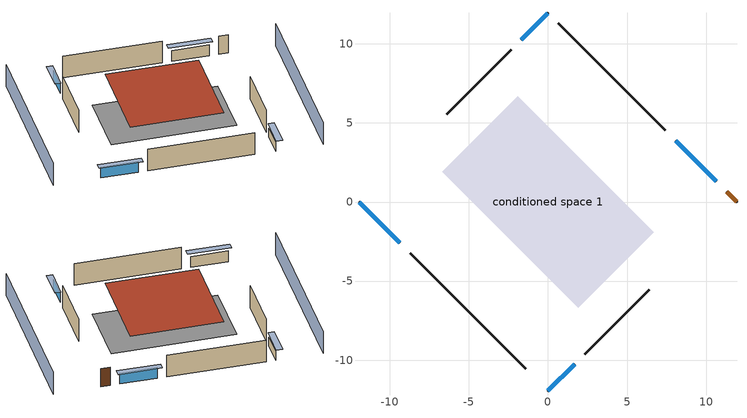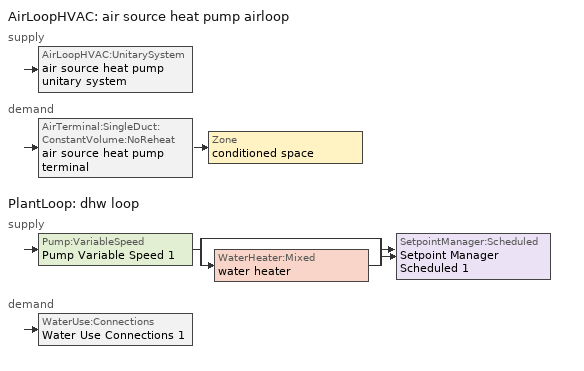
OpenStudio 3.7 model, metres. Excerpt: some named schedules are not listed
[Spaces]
conditioned space 1
 floor foundation (Slab1 construction): -6.68,1.91 -1.91,6.68 6.68,-1.91 1.91,-6.68 z0
 wall outside (Wall1 construction): -8.72,-3.23 -1.42,-10.53 z0:2.44
 wall outside (Wall2 construction): -2.34,9.61 -6.39,5.56 z0:2.44
 wall outside (Wall3 construction): 7.41,4.54 0.66,11.29 z0:2.44
 wall outside (Wall4 construction): 2.34,-9.61 6.39,-5.56 z0:2.44
 wall outside (AdiabaticWallConstruction): -11.95,0 -9.37,-2.58 / 10.65,1.3 8.07,3.88 z0:1.22; 0,11.95 -1.68,10.27 / 0,-11.95 1.68,-10.27 z0:1.04
 wall outside (AdiabaticWallConstruction 1): 11.95,0 11.3,0.65 z0:2.03
 window (WindowConstruction): -11.95,0 -9.37,-2.58 z0:1.22
 window (WindowConstruction 1): 0,11.95 -1.68,10.27 z0:1.04
 window (WindowConstruction 2): 10.65,1.3 8.07,3.88 z0:1.22
 window (WindowConstruction 3): 0,-11.95 1.68,-10.27 z0:1.04
 door (Door): 11.95,0 11.3,0.65 z0:2.03
 roof outside (Roof1 construction): 0,6.4 -6.4,0 0,-6.4 6.4,0 z2.44
shading: 3.23,-15.18 15.18,-3.23 / -3.23,15.18 -15.18,3.23 z0:2.44; -9.16,-2.79 -12.16,0.22 -12.6,-0.22 -9.59,-3.22 z1.52; -1.9,10.05 0.22,12.16 -0.22,12.6 -2.33,10.48 z1.34; 7.86,4.09 10.86,1.09 11.29,1.52 8.29,4.53 z1.52; 1.9,-10.05 -0.22,-12.16 0.22,-12.6 2.33,-10.48 z1.34
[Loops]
AirLoopHVAC 'air source heat pump airloop'
 supply: AirLoopHVAC:UnitarySystem 'air source heat pump unitary system'
 demand: AirTerminal:SingleDuct:ConstantVolume:NoReheat 'air source heat pump terminal' > Zone 'conditioned space'
PlantLoop 'dhw loop'
 supply: Pump:VariableSpeed 'Pump Variable Speed 1' > split
  | bypass
  | WaterHeater:Mixed 'water heater'
  join > SetpointManager:Scheduled 'Setpoint Manager Scheduled 1'
 demand: WaterUse:Connections 'Water Use Connections 1'
[Site]
Tallahassee Regional Ap  Isis_FL_USA: Latitude {deg}=30.38; Longitude {deg}=-84.37; Time Zone {hr}=-5; Elevation {m}=21; Terrain=Suburbs
[Site:GroundTemperature:Shallow]
16.3547, 15.0593, 14.9556, 15.5703, 18.038, 20.4943, 22.6237, 23.9727, 24.0873, 22.9901, 20.915, 18.5341
[Site:WaterMainsTemperature]
Calculation Method=Schedule; Temperature Schedule=mains temperature schedule
[Building]
Building 1
[Material] Roughness=Rough
Name | Thickness {m} | Conductivity {W/m-K} | Density {kg/m3} | Specific Heat {J/kg-K} | Thermal Absorptance | Solar Absorptance | Visible Absorptance
metal surfacing | 0.000508 | 50.0403 | 7801.74 | 460.57 | 0.9 | 0.9 | 0.9
roof rigid ins | 0.051816 | 0.029427 | 32.04 | 1214.23 | 0.9 | 0.7 | 0.7
osb sheathing 0.75 in. | 0.01905 | 0.115458 | 512.64 | 1214.23 | 0.9 | 0.7 | 0.7
roof stud and cavity | 0.2032 | 0.130382 | 78.34581 | 1123.46 | 0.9 | 0.7 | 0.7
gypsum board | 0.0127 | 0.160291 | 801 | 837.4 | 0.9 | 0.6 | 0.6
osb sheathing 0.5 in. | 0.0127 | 0.115458 | 512.64 | 1214.23 | 0.9 | 0.7 | 0.7
wall layer 1 | 0.2032 | 0.391406 | 1762.2 | 795.53 | 0.9 | 0.7 | 0.7
concrete 4.0 in. | 0.1016 | 1.803125 | 2242.8 | 837.4 | 0.9 | 0.7 | 0.7
floor covering | 0.0127 | 0.0450781 | 54.468 | 1339.84 | 0.9 | 0.9 | 0.9
wood siding; wood siding 1 | 0.0254 | 0.102417 | 544.68 | 1172.36
wall rigid ins | 0.512978 | 0.029427 | 32.04 | 1214.23 | 0.9 | 0.7 | 0.7
wall stud and cavity | 0.0889 | 0.380278 | 52.3479 | 1209.89 | 0.9 | 0.7 | 0.7
door material | 0.04445 | 0.0612267 | 512.64 | 1214.23 | 0.9 | 0.7 | 0.7
wall stud and cavity 1 | 0.0889 | 0.391764 | 83.0341 | 1211.67 | 0.9 | 0.7 | 0.7
furniture material conditioned space 1 | 0.1524 | 0.115458 | 640.8 | 1214.23 | 0.9 | 0.6 | 0.6
[Construction]
Roof1 construction: metal surfacing, roof rigid ins, osb sheathing 0.75 in., roof stud and cavity, gypsum board
Wall1 construction; Wall2 construction; Wall3 construction; Wall4 construction: osb sheathing 0.5 in., wall layer 1, gypsum board
Slab1 construction: concrete 4.0 in., floor covering
WindowConstruction; WindowConstruction 1; WindowConstruction 2; WindowConstruction 3: WindowMaterial
AdiabaticWallConstruction: wood siding, wall rigid ins, wall stud and cavity, gypsum board
Door: door material
AdiabaticWallConstruction 1: wood siding 1, wall rigid ins, wall stud and cavity, gypsum board
PartitionWallConstruction: gypsum board, wall stud and cavity 1, gypsum board
furniture construction conditioned space 1: furniture material conditioned space 1
[WindowMaterial:SimpleGlazingSystem]
WindowMaterial: U-Factor {W/m2-K}=4.76952; Solar Heat Gain Coefficient=0.63
[ThermalZone]
conditioned space: Multiplier=1; Volume {m3}=199.577; Thermostat=conditioned space temperature setpoint; Use Ideal Air Loads=No
[Sizing:Zone]
conditioned space: Zone Cooling Design Supply Air Temperature Input Method=SupplyAirTemperature; Zone Cooling Design Supply Air Temperature {C}=14; Zone Cooling Design Supply Air Temperature Difference {deltaC}=11.11; Zone Heating Design Supply Air Temperature Input Method=SupplyAirTemperature; Zone Heating Design Supply Air Temperature {C}=40; Zone Heating Design Supply Air Temperature Difference {deltaC}=11.11; Zone Cooling Design Supply Air Humidity Ratio {kg-H2O/kg-air}=0.0085; Zone Heating Design Supply Air Humidity Ratio {kg-H2O/kg-air}=0.008; Cooling Design Air Flow Method=DesignDay; Heating Design Air Flow Method=DesignDay; Account for Dedicated Outdoor Air System=No; Dedicated Outdoor Air System Control Strategy=NeutralSupplyAir; Dedicated Outdoor Air Low Setpoint Temperature for Design {C}=autosize; Dedicated Outdoor Air High Setpoint Temperature for Design {C}=autosize; Zone Load Sizing Method=Sensible Load Only No Latent Load; Zone Latent Cooling Design Supply Air Humidity Ratio Input Method=HumidityRatioDifference; Zone Cooling Design Supply Air Humidity Ratio Difference {kgWater/kgDryAir}=0.005; Zone Latent Heating Design Supply Air Humidity Ratio Input Method=HumidityRatioDifference; Zone Humidification Design Supply Air Humidity Ratio Difference {kgWater/kgDryAir}=0.005
[Zone equipment]
conditioned space: air source heat pump terminal
[Space]
conditioned space 1: Thermal Zone=conditioned space; Building Unit=Building Unit 1; Volume {m3}=199.577
[ThermostatSetpoint:DualSetpoint]
conditioned space temperature setpoint: Heating Setpoint Temperature Schedule=heating setpoint; Cooling Setpoint Temperature Schedule=cooling setpoint
[Foundation:Kiva]
Foundation Kiva 1: Initial Indoor Air Temperature {C}=21.1884; Wall Height Above Grade {m}=0.1016; Wall Depth Below Slab {m}=0.2032
[Foundation:Kiva:Settings]
Soil Conductivity {W/m-K}=1.9041; Soil Density {kg/m3}=1842.3; Soil Specific Heat {J/kg-K}=418.7; Ground Solar Absorptivity=0.9; Ground Thermal Absorptivity=0.9; Ground Surface Roughness {m}=0.03; Far-Field Width {m}=40; Deep-Ground Boundary Condition=ZeroFlux; Deep-Ground Depth {m}=40; Minimum Cell Dimension {m}=0.2; Maximum Cell Growth Coefficient=3; Simulation Timestep=Timestep
[SurfaceProperty:ExposedFoundationPerimeter]
Slab1: Exposed Perimeter Calculation Method=TotalExposedPerimeter; Total Exposed Perimeter {m}=37.76472
[SurfaceProperty:IncidentSolarMultiplier] Incident Solar Multiplier=1; Incident Solar Multiplier Schedule=trans schedule winter=0.85 summer=0.7
Window1; Window2; Window3; Window4
[InternalMass:Definition] Design Level Calculation Method=SurfaceArea
Name | Construction | Surface Area {m2}
partition wall mass | PartitionWallConstruction | 81.8476
furniture mass conditioned space 1 | furniture construction conditioned space 1 | 32.739
[InternalMass] Space or SpaceType=conditioned space 1; Multiplier=1
Name | Internal Mass Definition
partition wall mass | partition wall mass
furniture mass conditioned space 1 | furniture mass conditioned space 1
[External:File]
External File 1: File=in.schedules.csv
[People:Definition]
occupants: Number of People Calculation Method=People; Number of People {people}=3; Fraction Radiant=0.314171; Sensible Heat Fraction=0.56303; Carbon Dioxide Generation Rate {m3/s-W}=0; Enable ASHRAE 55 Comfort Warnings=No; Mean Radiant Temperature Calculation Type=ZoneAveraged
[People]
occupants: People Definition=occupants; Space or SpaceType=conditioned space 1; Number of People Schedule=occupants; Activity Level Schedule=occupants activity schedule; Multiplier=1
[Coil:Cooling:DX:SingleSpeed]
air source heat pump clg coil: Availability Schedule=Always On Discrete; Rated Total Cooling Capacity {W}=8076; Rated Sensible Heat Ratio=0.730032; Rated COP {W/W}=4.3086; Rated Air Flow Rate {m3/s}=0.417167; Rated Evaporator Fan Power Per Volume Flow Rate 2017 {W/(m3/s)}=773.3; Rated Evaporator Fan Power Per Volume Flow Rate 2023 {W/(m3/s)}=934.4; Total Cooling Capacity Function of Temperature Curve=Cool-CAP-fT1; Total Cooling Capacity Function of Flow Fraction Curve=Cool-CAP-fFF1; Energy Input Ratio Function of Temperature Curve=Cool-EIR-fT1; Energy Input Ratio Function of Flow Fraction Curve=Cool-EIR-fFF1; Part Load Fraction Correlation Curve=Cool-PLF-fPLR1; Minimum Outdoor Dry-Bulb Temperature for Compressor Operation {C}=-25; Nominal Time for Condensate Removal to Begin {s}=1000; Ratio of Initial Moisture Evaporation Rate and Steady State Latent Capacity=1.5; Maximum Cycling Rate {cycles/hr}=3; Latent Capacity Time Constant {s}=45; Condenser Type=AirCooled; Evaporative Condenser Effectiveness=0.9; Evaporative Condenser Air Flow Rate {m3/s}=autosize; Evaporative Condenser Pump Rated Power Consumption {W}=autosize; Crankcase Heater Capacity {W}=50; Maximum Outdoor Dry-Bulb Temperature for Crankcase Heater Operation {C}=10; Basin Heater Capacity {W/K}=0; Basin Heater Setpoint Temperature {C}=2
[Coil:Heating:DX:SingleSpeed]
air source heat pump htg coil: Availability Schedule=Always On Discrete; Rated Total Heating Capacity {W}=7710.15; Rated COP {W/W}=3.776475; Rated Air Flow Rate {m3/s}=0.406479; Rated Supply Fan Power Per Volume Flow Rate 2017 {W/(m3/s)}=773.3; Rated Supply Fan Power Per Volume Flow Rate 2023 {W/(m3/s)}=934.4; Total Heating Capacity Function of Temperature Curve=Heat-CAP-fT1; Total Heating Capacity Function of Flow Fraction Curve=Heat-CAP-fFF1; Energy Input Ratio Function of Temperature Curve=Heat-EIR-fT1; Energy Input Ratio Function of Flow Fraction Curve=Heat-EIR-fFF1; Part Load Fraction Correlation Curve=Heat-PLF-fPLR1; Defrost Energy Input Ratio Function of Temperature Curve=Defrosteir; Minimum Outdoor Dry-Bulb Temperature for Compressor Operation {C}=-17.7778; Maximum Outdoor Dry-Bulb Temperature for Defrost Operation {C}=4.44444; Crankcase Heater Capacity {W}=50; Maximum Outdoor Dry-Bulb Temperature for Crankcase Heater Operation {C}=10; Defrost Strategy=ReverseCycle; Defrost Control=Timed; Defrost Time Period Fraction=0.166667; Resistive Defrost Heater Capacity {W}=2000
[Coil:Heating:Electric]
air source heat pump backup htg coil: Availability Schedule=Always On Discrete; Efficiency=1; Nominal Capacity {W}=9274.82
[Fan:SystemModel]
air source heat pump supply fan: Availability Schedule=Always On Discrete; Design Maximum Air Flow Rate {m3/s}=0.39266; Speed Control Method=Discrete; Electric Power Minimum Flow Rate Fraction=0.2; Design Pressure Rise {Pa}=794.58; Motor Efficiency=1; Motor In Air Stream Fraction=1; Design Electric Power Consumption {W}=autosize; Design Power Sizing Method=TotalEfficiencyAndPressure; Electric Power Per Unit Flow Rate {W/(m3/s)}=840; Electric Power Per Unit Flow Rate Per Unit Pressure {W-s/m3-Pa}=1.66667; Fan Total Efficiency=0.75; Motor Loss Radiative Fraction=0; Speed Flow Fraction 1=0.84135; Speed Electric Power Fraction 1=0.59556; Speed Flow Fraction 2=1; Speed Electric Power Fraction 2=1
[EnergyManagementSystem:Sensor]
Name | Output Variable or Output Meter Index Key | Output Variable or Output Meter
air_source_heat_pump_supply_fan_s | air source heat pump supply fan | Fan Electricity Energy
air_source_heat_pump_clg_coil_s | air source heat pump clg coil | Cooling Coil Total Cooling Energy
air_source_heat_pump_htg_coil_s | air source heat pump htg coil | Heating Coil Heating Energy
air_source_heat_pump_backup_htg_coil_s | air source heat pump backup htg coil | Heating Coil Heating Energy
water_heater_energy | water heater | Water Heater Electricity Rate
water_heater_on_cycle_parasitic | water heater | Water Heater On Cycle Parasitic Electricity Rate
water_heater_off_cycle_parasitic | water heater | Water Heater Off Cycle Parasitic Electricity Rate
cool_season | cooling season schedule | Schedule Value
out_pb_s |  | Site Outdoor Air Barometric Pressure
out_wt_s |  | Site Outdoor Air Humidity Ratio
win_s | conditioned space | Zone Air Humidity Ratio
site_vw_s |  | Site Wind Speed
tin_s | conditioned space | Zone Mean Air Temperature
tout_s | conditioned space | Zone Outdoor Air Drybulb Temperature
air_source_heat_pump_airloop_Fan_RTF_s | air source heat pump supply fan | Fan Runtime Fraction Speed 1
air_source_heat_pump_airloop_Fan_RTF_s_1 | air source heat pump supply fan | Fan Runtime Fraction Speed 2
natural_vent_s | natural vent schedule | Schedule Value
htg_sp_s | heating setpoint | Schedule Value
clg_sp_s | cooling setpoint | Schedule Value
mech_vent_range_fan_0_sch_s | mech vent range fan 0 schedule | Schedule Value
mech_vent_bath_fan_0_sch_s | mech vent bath fan 0 schedule | Schedule Value
clothes_dryer_exhaust_0_sch_s | clothes_dryer | Schedule Value
zone_htg_unmet_s | conditioned space | Zone Heating Setpoint Not Met Time
zone_clg_unmet_s | conditioned space | Zone Cooling Setpoint Not Met Time
htg_load_cond |  | Heating:EnergyTransfer:Zone:CONDITIONED SPACE
clg_load_cond |  | Cooling:EnergyTransfer:Zone:CONDITIONED SPACE
[EnergyManagementSystem:Program]
air_source_heat_pump_supply_fan_disaggregate_program: Set air_source_heat_pump_supply_fan_clg = 0; Set air_source_heat_pump_supply_fan_primary_htg = 0; Set air_source_heat_pump_supply_fan_backup_htg = 0; If air_source_heat_pump_clg_coil_s > 0; Set air_source_heat_pump_supply_fan_clg = air_source_heat_pump_supply_fan_s; ElseIf air_source_heat_pump_htg_coil_s > 0 && (air_source_heat_pump_backup_htg_coil_s > 0); Set air_source_heat_pump_supply_fan_primary_htg = air_source_heat_pump_supply_fan_s * air_source_heat_pump_htg_coil_s / (air_source_heat_pump_htg_coil_s + air_source_heat_pump_backup_htg_coil_s); Set air_source_heat_pump_supply_fan_backup_htg = air_source_heat_pump_supply_fan_s * air_source_heat_pump_backup_htg_coil_s / (air_source_heat_pump_htg_coil_s + air_source_heat_pump_backup_htg_coil_s); ElseIf air_source_heat_pump_htg_coil_s > 0; Set air_source_heat_pump_supply_fan_primary_htg = air_source_heat_pump_supply_fan_s; Else; Set air_source_heat_pump_supply_fan_backup_htg = air_source_heat_pump_supply_fan_s; EndIf
water_heater_EC_adj: Set dhw_e_cons = water_heater_energy + water_heater_on_cycle_parasitic + water_heater_off_cycle_parasitic; Set water_heater_ec_adj_act = 0.0 * dhw_e_cons / 1
natural_vent_program: Set Tin = tin_s; Set Tout = tout_s; Set Wout = out_wt_s; Set Pbar = out_pb_s; Set Phiout = (@RhFnTdbWPb Tout Wout Pbar); Set MaxHR = 0.0115; Set MaxRH = 0.7; Set Tnvsp = (htg_sp_s + clg_sp_s) / 2; Set NVavail = natural_vent_s; Set ClgSsnAvail = cool_season; Set natural_vent_flow_act = 0; Set whole_house_fan_flow_act = 0; Set whole_house_fan_act = 0; If ((Wout < MaxHR) && (Phiout < MaxRH) && (Tin > Tout) && (Tin > Tnvsp) && (ClgSsnAvail > 0)); Set WHF_Flow = 0; Set Adj = (Tin-Tnvsp)/(Tin-Tout); Set Adj = (@Min Adj 1); Set Adj = (@Max Adj 0); If (WHF_Flow > 0); Set whole_house_fan_flow_act = WHF_Flow*Adj; Set WHF_W = 0; Set whole_house_fan_act = WHF_W*Adj; ElseIf (NVavail > 0); Set NVArea = 5549.767481088001; Set Cs = 8.968567957270247e-05; Set Cw = 6.158219665777789e-05; Set Tdiff = Tin-Tout; Set dT = (@Abs Tdiff); Set Vwind = site_vw_s; Set SGNV = NVArea*Adj*((((Cs*dT)+(Cw*(Vwind^2)))^0.5)/1000); Set MaxNV = 1.1087618598912004; Set natural_vent_flow_act = (@Min SGNV MaxNV); EndIf; EndIf
infil_program: Set p_m = 0.14; Set p_s = 0.22; Set s_m = 270; Set s_s = 370; Set z_m = 9.99744; Set z_s = 2.4384; Set f_t = (((s_m/z_m)^p_m)*((z_s/s_s)^p_s)); Set Tdiff = tin_s-tout_s; Set dT = @Abs Tdiff; Set c = 0.1307; Set Cs = 0.0562; Set Cw = 0.1613; Set n = 0.65; Set sft = (f_t*0.5); Set temp1 = ((c*Cw)*((sft*site_vw_s)^(2*n)))^2; Set Qinf = (((c*Cs*(dT^n))^2)+temp1)^0.5; Set Qinf = (@Max Qinf 0); Set mech_vent_house_fan_sensible_load_equip_act = 0.0; Set mech_vent_house_fan_latent_load_equip_act = 0.0; Set OASupInPb = out_pb_s; Set OASupInTemp = tout_s; Set OASupInW = out_wt_s; Set OASupRho = (@RhoAirFnPbTdbW OASupInPb OASupInTemp OASupInW); Set OASupCp = (@CpAirFnW OASupInW); Set OASupInEnth = (@HFnTdbW OASupInTemp OASupInW); Set ZoneTemp = tin_s; Set ZoneW = win_s; Set ZoneCp = (@CpAirFnW ZoneW); Set ZoneAirEnth = (@HFnTdbW ZoneTemp ZoneW); Set mech_vent_house_fan_cfis_act = 0.0; Set QWHV_cfis_sup = 0.0; Set QWHV_cfis_suppl_sup = 0.0; Set QWHV_cfis_suppl_exh = 0.0; Set Qrange = 0; Set Qrange = Qrange + 0.04719 * mech_vent_range_fan_0_sch_s; Set Qbath = 0; Set Qbath = Qbath + 0.04719 * mech_vent_bath_fan_0_sch_s; Set Qdryer = 0; Set Qdryer = Qdryer + 0.0668 * clothes_dryer_exhaust_0_sch_s; Set QWHV_sup = 0.0; Set QWHV_exh = 0.0; Set Qexhaust = Qrange + Qbath + Qdryer + QWHV_exh + QWHV_cfis_suppl_exh; Set Qsupply = QWHV_sup + QWHV_cfis_sup + QWHV_cfis_suppl_sup; Set Qfan = (@Max Qexhaust Qsupply); If Qfan > 0; Set Qavg = ((Qexhaust + Qsupply) / 2.0); If ((@Abs (Qexhaust - Qavg)) / Qavg) <= 0.1; Set phi = 1; Else; Set phi = (Qinf / (Qinf + Qfan)); EndIf; Set Qinf_adj = phi * Qinf; Else; Set Qinf_adj = Qinf; EndIf; Set infil_flow_act = Qinf_adj; Set Qload = Qfan; Set Effectiveness_Sens = 0.0; Set Effectiveness_Lat = 0.0; Set Fan_MFR = Qload * OASupRho; Set ZoneInEnth = OASupInEnth; Set ZoneInTemp = OASupInTemp; Set FanTotalToCond = Fan_MFR * (ZoneInEnth - ZoneAirEnth); Set FanSensToCond = Fan_MFR * ZoneCp * (ZoneInTemp - ZoneTemp); Set FanLatToCond = FanTotalToCond - FanSensToCond; Set mech_vent_house_fan_sensible_load_equip_act = mech_vent_house_fan_sensible_load_equip_act + FanSensToCond; Set mech_vent_house_fan_latent_load_equip_act = mech_vent_house_fan_latent_load_equip_act + FanLatToCond
unmet_hours_program: Set htg_unmet_hours = 0; Set clg_unmet_hours = 0; If ((DayOfYear >= 1) && (DayOfYear <= 365)); If zone_htg_unmet_s > htg_unmet_hours; Set htg_unmet_hours = zone_htg_unmet_s; EndIf; EndIf; If ((DayOfYear >= 1) && (DayOfYear <= 365)); If zone_clg_unmet_s > clg_unmet_hours; Set clg_unmet_hours = zone_clg_unmet_s; EndIf; EndIf
total_loads_program: Set loads_htg_tot = 0; Set loads_clg_tot = 0; If htg_load_cond > 0; Set loads_htg_tot = loads_htg_tot + (htg_load_cond - clg_load_cond) * 1.0; EndIf; If clg_load_cond > 0; Set loads_clg_tot = loads_clg_tot + (clg_load_cond - htg_load_cond) * 1.0; EndIf
[EnergyManagementSystem:ProgramCallingManager]
air source heat pump supply fan disaggregate program calling manager: EndOfSystemTimestepBeforeHVACReporting; air_source_heat_pump_supply_fan_disaggregate_program
water heater EC_adj ProgramManager: EndOfSystemTimestepBeforeHVACReporting; water_heater_EC_adj
natural_vent_program calling manager: BeginZoneTimestepAfterInitHeatBalance; natural_vent_program
infil_program calling manager: BeginZoneTimestepAfterInitHeatBalance; infil_program
unmet_hours_program calling manager: EndOfZoneTimestepBeforeZoneReporting; unmet_hours_program
total_loads_program calling manager: EndOfZoneTimestepAfterZoneReporting; total_loads_program
[EnergyManagementSystem:OutputVariable]
Name | EMS Variable | Type of Data in Variable | Update Frequency | EMS Program or Subroutine | Units
air source heat pump supply fan disaggregate clg | air_source_heat_pump_supply_fan_clg | Summed | SystemTimestep | air_source_heat_pump_supply_fan_disaggregate_program | J
air source heat pump supply fan disaggregate htg primary | air_source_heat_pump_supply_fan_primary_htg | Summed | SystemTimestep | air_source_heat_pump_supply_fan_disaggregate_program | J
air source heat pump supply fan disaggregate htg backup | air_source_heat_pump_supply_fan_backup_htg | Summed | SystemTimestep | air_source_heat_pump_supply_fan_disaggregate_program | J
natural_vent_flow_act_timeseries_outvar | natural_vent_flow_act | Averaged | ZoneTimestep | natural_vent_program | m^/s
whole_house_fan_flow_act_timeseries_outvar | whole_house_fan_flow_act | Averaged | ZoneTimestep | natural_vent_program | m^/s
Qfan_timeseries_outvar | Qfan | Averaged | ZoneTimestep | infil_program | m^/s
infil_flow_act_timeseries_outvar | infil_flow_act | Averaged | ZoneTimestep | infil_program | m^/s
[AirLoopHVAC:UnitarySystem]
air source heat pump unitary system: Control Type=Load; Controlling Zone or Thermostat Location=conditioned space; Dehumidification Control Type=None; Availability Schedule=Always On Discrete; Supply Fan=air source heat pump supply fan; Fan Placement=BlowThrough; Supply Air Fan Operating Mode Schedule=air source heat pump auto fan schedule; Heating Coil=air source heat pump htg coil; DX Heating Coil Sizing Ratio=1; Cooling Coil=air source heat pump clg coil; Use DOAS DX Cooling Coil=No; DOAS DX Cooling Coil Leaving Minimum Air Temperature {C}=2; Latent Load Control=SensibleOnlyLoadControl; Supplemental Heating Coil=air source heat pump backup htg coil; Supply Air Flow Rate Method During Cooling Operation=SupplyAirFlowRate; Supply Air Flow Rate During Cooling Operation {m3/s}=0.39266; Supply Air Flow Rate Method During Heating Operation=SupplyAirFlowRate; Supply Air Flow Rate During Heating Operation {m3/s}=0.330363; Supply Air Flow Rate Method When No Cooling or Heating is Required=SupplyAirFlowRate; Supply Air Flow Rate When No Cooling or Heating is Required {m3/s}=0; Maximum Supply Air Temperature {C}=93.3333; Maximum Outdoor Dry-Bulb Temperature for Supplemental Heater Operation {C}=4.44444; Ancilliary On-Cycle Electric Power {W}=0; Ancilliary Off-Cycle Electric Power {W}=0
[AirLoopHVAC]
air source heat pump airloop: Availability Schedule=Always On Discrete; Design Supply Air Flow Rate {m3/s}=0.39266; Design Return Air Flow Fraction of Supply Air Flow=1
[Sizing:System]
air source heat pump airloop: Central Heating Maximum System Air Flow Ratio=0.3; Preheat Design Temperature {C}=7; Preheat Design Humidity Ratio {kg-H2O/kg-Air}=0.008; Precool Design Temperature {C}=12.8; Precool Design Humidity Ratio {kg-H2O/kg-Air}=0.008; Central Cooling Design Supply Air Temperature {C}=12.8; Central Heating Design Supply Air Temperature {C}=16.7; 100% Outdoor Air in Cooling=Yes; 100% Outdoor Air in Heating=Yes; Central Cooling Design Supply Air Humidity Ratio {kg-H2O/kg-Air}=0.0085; Zone Maximum Outdoor Air Fraction=1; Cooling Supply Air Flow Rate Per Floor Area {m3/s-m2}=0.00996765; Cooling Fraction of Autosized Cooling Supply Air Flow Rate=1; Cooling Supply Air Flow Rate Per Unit Cooling Capacity {m3/s-W}=3.94755e-05; Heating Supply Air Flow Rate Per Floor Area {m3/s-m2}=0.00996765; Heating Fraction of Autosized Heating Supply Air Flow Rate=1; Heating Fraction of Autosized Cooling Supply Air Flow Rate=1; Heating Supply Air Flow Rate Per Unit Heating Capacity {m3/s-W}=3.15882e-05; Cooling Design Capacity Method=CoolingDesignCapacity; Cooling Design Capacity {W}=autosize; Cooling Design Capacity Per Floor Area {W/m2}=234.7; Fraction of Autosized Cooling Design Capacity=1; Heating Design Capacity Method=HeatingDesignCapacity; Heating Design Capacity {W}=autosize; Heating Design Capacity Per Floor Area {W/m2}=157; Fraction of Autosized Heating Design Capacity=1; Central Cooling Capacity Control Method=OnOff; Occupant Diversity=autosize
[AirTerminal:SingleDuct:ConstantVolume:NoReheat]
air source heat pump terminal: Availability Schedule=Always On Discrete; Maximum Air Flow Rate {m3/s}=0.39266
[ElectricEquipment:Definition] Design Level Calculation Method=EquipmentLevel
Name | Design Level {W} | Fraction Latent | Fraction Radiant | Fraction Lost
ceiling fan | 29.1962 | 0 | 0.558 | 0
clothes washer | 797.855 | 0.03 | 0.162 | 0.7
clothes dryer | 3877.37 | 0.015 | 0.081 | 0.85
fridge | 57.4402 | 0 | 0.6 | 0
freezer | 47.9573 | 0 | 0.6 | 0
cooking range | 1008.99 | 0.08 | 0.432 | 0.2
misc plug loads | 495.995 | 0.021 | 0.558 | 0.049
whole house fan; mech vent house fan | 0 | 0 | 0 | 1
mech vent house fan cfis | 0 | 0 | 0 | 0
mech vent range fan 0; mech vent bath fan 0 | 30 | 0 | 0 | 1
[ElectricEquipment] Space or SpaceType=conditioned space 1
Name | Electric Equipment Definition | Schedule
ceiling fan | ceiling fan | ceiling_fan
clothes washer | clothes washer | clothes_washer
clothes dryer | clothes dryer | clothes_dryer
fridge | fridge | fridge schedule
freezer | freezer | freezer schedule
cooking range | cooking range | cooking_range
misc plug loads | misc plug loads | plug_loads_other
whole house fan | whole house fan | Always On Discrete
mech vent house fan | mech vent house fan | mech vent house fan schedule
mech vent house fan cfis | mech vent house fan cfis | mech vent house fan cfis schedule
mech vent range fan 0 | mech vent range fan 0 | mech vent range fan 0 schedule
mech vent bath fan 0 | mech vent bath fan 0 | mech vent bath fan 0 schedule
[PlantLoop]
dhw loop: Glycol Concentration=0; Maximum Loop Flow Rate {m3/s}=0.01; Plant Loop Volume {m3}=0.003; Load Distribution Scheme=Optimal
[Sizing:Plant]
dhw loop: Loop Type=Heating; Design Loop Exit Temperature {C}=52.6667; Loop Design Temperature Difference {deltaC}=5.55556; Sizing Option=NonCoincident; Zone Timesteps in Averaging Window=1; Coincident Sizing Factor Mode=None
[Pump:VariableSpeed]
Pump Variable Speed 1: Rated Flow Rate {m3/s}=0.01; Rated Pump Head {Pa}=1; Rated Power Consumption {W}=0; Motor Efficiency=1; Fraction of Motor Inefficiencies to Fluid Stream=0; Coefficient 1 of the Part Load Performance Curve=0; Coefficient 2 of the Part Load Performance Curve=1; Coefficient 3 of the Part Load Performance Curve=0; Coefficient 4 of the Part Load Performance Curve=0; Pump Control Type=Intermittent; Skin Loss Radiative Fraction=0.5; Design Power Sizing Method=PowerPerFlowPerPressure; Design Electric Power per Unit Flow Rate {W/(m3/s)}=348701.1; Design Shaft Power per Unit Flow Rate per Unit Head {W-s/m3-Pa}=1.28205; Design Minimum Flow Rate Fraction=0
[SetpointManager:Scheduled]
Setpoint Manager Scheduled 1: Control Variable=Temperature; Schedule=dhw temp
[WaterHeater:Mixed]
water heater: Tank Volume {m3}=0.170344; Setpoint Temperature Schedule=water heater setpoint; Deadband Temperature Difference {deltaC}=2; Maximum Temperature Limit {C}=99; Heater Control Type=Cycle; Heater Maximum Capacity {W}=5500.06; Heater Minimum Capacity {W}=0; Heater Fuel Type=Electricity; Heater Thermal Efficiency=1; Off Cycle Parasitic Fuel Consumption Rate {W}=0; Off Cycle Parasitic Fuel Type=Electricity; Off Cycle Parasitic Heat Fraction to Tank=0; On Cycle Parasitic Fuel Consumption Rate {W}=0; On Cycle Parasitic Fuel Type=Electricity; On Cycle Parasitic Heat Fraction to Tank=0; Ambient Temperature Indicator=ThermalZone; Ambient Temperature Thermal Zone=conditioned space; Off Cycle Loss Coefficient to Ambient Temperature {W/K}=1.16351; Off Cycle Loss Fraction to Thermal Zone=1; On Cycle Loss Coefficient to Ambient Temperature {W/K}=1.16351; On Cycle Loss Fraction to Thermal Zone=1; Use Side Effectiveness=1; Source Side Effectiveness=1; Use Side Design Flow Rate {m3/s}=autosize; Source Side Design Flow Rate {m3/s}=autosize; Indirect Water Heating Recovery Time {hr}=1.5; Source Side Flow Control Mode=IndirectHeatPrimarySetpoint
[WaterHeater:Sizing]
water heater: Design Mode=PeakDraw; Time Storage Can Meet Peak Draw {hr}=0.538503; Time for Tank Recovery {hr}=0; Nominal Tank Volume for Autosizing Plant Connections {m3}=1
[OtherEquipment:Definition] Design Level Calculation Method=EquipmentLevel
Name | Design Level {W} | Fraction Latent | Fraction Radiant | Fraction Lost
water heater energy adjustment1 | 0.01 | 0 | 0 | 1
water sensible | -583.75 | 0 | 0.6 | 0
water latent | 592.314 | 1 | 0 | 0
mech vent house fan sensible load equip | 0 | 0 | 0 | 0
mech vent house fan latent load equip | 0 | 1 | 0 | 0
[OtherEquipment] Space or SpaceType=conditioned space 1
Name | Other Equipment Definition | Schedule | Fuel Type
water heater energy adjustment1 | water heater energy adjustment1 | Always On Discrete | Electricity
water sensible | water sensible | hot_water_fixtures | None
water latent | water latent | hot_water_fixtures | None
mech vent house fan sensible load equip | mech vent house fan sensible load equip | Always On Discrete | None
mech vent house fan latent load equip | mech vent house fan latent load equip | Always On Discrete | None
[EnergyManagementSystem:Actuator]
Name | Actuated Component | Actuated Component Type | Actuated Component Control Type | Zone or Space
water_heater_ec_adj_act | water heater energy adjustment1 | OtherEquipment | Power Level | conditioned space 1
natural_vent_flow_act | natural vent flow | Zone Infiltration | Air Exchange Flow Rate
whole_house_fan_flow_act | whole house fan flow | Zone Infiltration | Air Exchange Flow Rate
whole_house_fan_act | whole house fan | ElectricEquipment | Electricity Rate | conditioned space 1
mech_vent_house_fan_cfis_act | mech vent house fan cfis | ElectricEquipment | Electricity Rate | conditioned space 1
infil_flow_act | infil flow | Zone Infiltration | Air Exchange Flow Rate
mech_vent_house_fan_sensible_load_equip_act | mech vent house fan sensible load equip | OtherEquipment | Power Level | conditioned space 1
mech_vent_house_fan_latent_load_equip_act | mech vent house fan latent load equip | OtherEquipment | Power Level | conditioned space 1
[WaterUse:Connections]
Water Use Connections 1: Drain Water Heat Exchanger Type=None; Drain Water Heat Exchanger Destination=Plant; Water Use Equipment Name 1=dhw fixtures; Water Use Equipment Name 2=dhw distribution waste; Water Use Equipment Name 3=clothes washer
[WaterUse:Equipment:Definition]
Name | Peak Flow Rate {m3/s} | Target Temperature Schedule
dhw fixtures | 3.92598e-05 | mixed water temperature schedule
dhw distribution waste | 1.31897e-05 | mixed water temperature schedule
clothes washer | 1.16895e-05
[WaterUse:Equipment]
Name | Water Use Equipment Definition | Flow Rate Fraction Schedule
dhw fixtures | dhw fixtures | hot_water_fixtures
dhw distribution waste | dhw distribution waste | hot_water_fixtures
clothes washer | clothes washer | hot_water_clothes_washer
[Lights:Definition]
interior lighting: Design Level Calculation Method=LightingLevel; Lighting Level {W}=183.639; Fraction Radiant=0.6; Fraction Visible=0.2; Return Air Fraction=0
[Lights]
interior lighting: Lights Definition=interior lighting; Space or SpaceType=conditioned space 1; Schedule=lighting_interior; Fraction Replaceable=1
[Exterior:Lights:Definition]
exterior lighting: Design Level {W}=13.0211
[Exterior:Lights]
exterior lighting: Exterior Lights Definition=exterior lighting; Schedule=exterior lighting schedule
[EnergyManagementSystem:InternalVariable]
air_source_heat_pump_airloop_max_sup_fan_mfr: Internal Data Index Key=air source heat pump supply fan; Internal Data Type=Fan Maximum Mass Flow Rate
[SpaceInfiltration:DesignFlowRate] Space or SpaceType=conditioned space 1; Schedule=Always On Discrete; Design Flow Rate Calculation Method=Flow/Space; Design Flow Rate {m3/s}=0
natural vent flow; whole house fan flow; infil flow
[BuildingUnit]
Building Unit 1
[Schedule:Ruleset]
Name | Default Day Schedule
heating setpoint | heating setpoint default day
cooling setpoint | cooling setpoint default day
trans schedule winter=0.85 summer=0.7 | trans schedule winter=0.85 summer=0.7 default day
fridge schedule | fridge schedule default day
freezer schedule | freezer schedule default day
exterior lighting schedule | exterior lighting schedule default day
cooling season schedule | cooling season schedule default day
natural vent schedule | natural vent schedule default day
mech vent range fan 0 schedule | mech vent range fan 0 schedule default day
mech vent bath fan 0 schedule | mech vent bath fan 0 schedule default day
[Schedule:Day]
heating setpoint default day; cooling setpoint default day; trans schedule winter=0.85 summer=0.7 default day; fridge schedule default day; freezer schedule default day; exterior lighting schedule default day; cooling season schedule default day; natural vent schedule default day; mech vent range fan 0 schedule default day; mech vent bath fan 0 schedule default day: 24, 0, 0
trans schedule winter=0.85 summer=0.7 allday1; trans schedule winter=0.85 summer=0.7 allday335: 24, 0, 0.85
trans schedule winter=0.85 summer=0.7 allday60: 24, 0, 0.7
fridge schedule allday1; fridge schedule allday12; freezer schedule allday1; freezer schedule allday12: 1, 0, 0.610949, 2, 0, 0.595675, 3, 0, 0.580401, 4, 0, 0.565128, 6, 0, 0.549854, 7, 0, 0.580401, 8, 0, 0.610949, 10, 0, 0.626223, 12, 0, 0.610949, 15, 0, 0.641496, 16, 0, 0.626223, 17, 0, 0.672044, 18, 0, 0.733139, 19, 0, 0.763686, 20, 0, 0.733139, 21, 0, 0.717865, 22, 0, 0.702591, 23, 0, 0.672044, 24, 0, 0.626223
fridge schedule allday2; freezer schedule allday2: 1, 0, 0.609489, 2, 0, 0.594252, 3, 0, 0.579015, 4, 0, 0.563777, 6, 0, 0.54854, 7, 0, 0.579015, 8, 0, 0.609489, 10, 0, 0.624726, 12, 0, 0.609489, 15, 0, 0.639964, 16, 0, 0.624726, 17, 0, 0.670438, 18, 0, 0.731387, 19, 0, 0.761861, 20, 0, 0.731387, 21, 0, 0.71615, 22, 0, 0.700912, 23, 0, 0.670438, 24, 0, 0.624726
fridge schedule allday3; freezer schedule allday3: 1, 0, 0.791241, 2, 0, 0.77146, 3, 0, 0.751679, 4, 0, 0.731898, 6, 0, 0.712117, 7, 0, 0.751679, 8, 0, 0.791241, 10, 0, 0.811022, 12, 0, 0.791241, 15, 0, 0.830803, 16, 0, 0.811022, 17, 0, 0.870365, 18, 0, 0.949489, 19, 0, 0.989051, 20, 0, 0.949489, 21, 0, 0.929708, 22, 0, 0.909927, 23, 0, 0.870365, 24, 0, 0.811022
fridge schedule allday6; freezer schedule allday6: 1, 0, 0.8, 2, 0, 0.78, 3, 0, 0.76, 4, 0, 0.74, 6, 0, 0.72, 7, 0, 0.76, 8, 0, 0.8, 10, 0, 0.82, 12, 0, 0.8, 15, 0, 0.84, 16, 0, 0.82, 17, 0, 0.88, 18, 0, 0.96, 19, 0, 1, 20, 0, 0.96, 21, 0, 0.94, 22, 0, 0.92, 23, 0, 0.88, 24, 0, 0.82
fridge schedule allday10; freezer schedule allday10: 1, 0, 0.679562, 2, 0, 0.662573, 3, 0, 0.645584, 4, 0, 0.628595, 6, 0, 0.611606, 7, 0, 0.645584, 8, 0, 0.679562, 10, 0, 0.696551, 12, 0, 0.679562, 15, 0, 0.71354, 16, 0, 0.696551, 17, 0, 0.747518, 18, 0, 0.815474, 19, 0, 0.849453, 20, 0, 0.815474, 21, 0, 0.798485, 22, 0, 0.781496, 23, 0, 0.747518, 24, 0, 0.696551
fridge schedule allday11; freezer schedule allday11: 1, 0, 0.675182, 2, 0, 0.658303, 3, 0, 0.641423, 4, 0, 0.624544, 6, 0, 0.607664, 7, 0, 0.641423, 8, 0, 0.675182, 10, 0, 0.692062, 12, 0, 0.675182, 15, 0, 0.708942, 16, 0, 0.692062, 17, 0, 0.742701, 18, 0, 0.810219, 19, 0, 0.843978, 20, 0, 0.810219, 21, 0, 0.793339, 22, 0, 0.77646, 23, 0, 0.742701, 24, 0, 0.692062
exterior lighting schedule weekday1: 5, 0, 0.434959, 6, 0, 0.349858, 7, 0, 0.330947, 8, 0, 0.321491, 9, 0, 0.312035, 10, 0, 0.264757, 11, 0, 0.208024, 12, 0, 0.141834, 13, 0, 0.113467, 15, 0, 0.104012, 16, 0, 0.113467, 17, 0, 0.179657, 18, 0, 0.349858, 19, 0, 0.463325, 20, 0, 0.614615, 21, 0, 0.860461, 22, 0, 0.99284, 23, 0, 0.860461, 24, 0, 0.595704
exterior lighting schedule weekend1: 2, 0, 0.434959, 4, 0, 0.425503, 5, 0, 0.434959, 6, 0, 0.425503, 7, 0, 0.416047, 8, 0, 0.38768, 9, 0, 0.340402, 10, 0, 0.283669, 11, 0, 0.226935, 12, 0, 0.15129, 13, 0, 0.113467, 15, 0, 0.104012, 16, 0, 0.113467, 17, 0, 0.179657, 18, 0, 0.359314, 19, 0, 0.45387, 20, 0, 0.567337, 21, 0, 0.784816, 22, 0, 0.926651, 23, 0, 0.803728, 24, 0, 0.557882
exterior lighting schedule weekday2: 5, 0, 0.438095, 6, 0, 0.352381, 7, 0, 0.333333, 8, 0, 0.32381, 9, 0, 0.314286, 10, 0, 0.266667, 11, 0, 0.209524, 12, 0, 0.142857, 13, 0, 0.114286, 15, 0, 0.104762, 16, 0, 0.114286, 17, 0, 0.180952, 18, 0, 0.352381, 19, 0, 0.466667, 20, 0, 0.619048, 21, 0, 0.866667, 22, 0, 1, 23, 0, 0.866667, 24, 0, 0.6
exterior lighting schedule weekend2: 2, 0, 0.438095, 4, 0, 0.428571, 5, 0, 0.438095, 6, 0, 0.428571, 7, 0, 0.419048, 8, 0, 0.390476, 9, 0, 0.342857, 10, 0, 0.285714, 11, 0, 0.228571, 12, 0, 0.152381, 13, 0, 0.114286, 15, 0, 0.104762, 16, 0, 0.114286, 17, 0, 0.180952, 18, 0, 0.361905, 19, 0, 0.457143, 20, 0, 0.571429, 21, 0, 0.790476, 22, 0, 0.933333, 23, 0, 0.809524, 24, 0, 0.561905
exterior lighting schedule weekday3; exterior lighting schedule weekday5: 5, 0, 0.346085, 6, 0, 0.278373, 7, 0, 0.263325, 8, 0, 0.255802, 9, 0, 0.248278, 10, 0, 0.21066, 11, 0, 0.165519, 12, 0, 0.112854, 13, 0, 0.090283, 15, 0, 0.0827594, 16, 0, 0.090283, 17, 0, 0.142948, 18, 0, 0.278373, 19, 0, 0.368656, 20, 0, 0.489033, 21, 0, 0.684646, 22, 0, 0.789976, 23, 0, 0.684646, 24, 0, 0.473986
exterior lighting schedule weekend3; exterior lighting schedule weekend5: 2, 0, 0.346085, 4, 0, 0.338561, 5, 0, 0.346085, 6, 0, 0.338561, 7, 0, 0.331038, 8, 0, 0.308467, 9, 0, 0.270849, 10, 0, 0.225707, 11, 0, 0.180566, 12, 0, 0.120377, 13, 0, 0.090283, 15, 0, 0.0827594, 16, 0, 0.090283, 17, 0, 0.142948, 18, 0, 0.285896, 19, 0, 0.361132, 20, 0, 0.451415, 21, 0, 0.624457, 22, 0, 0.737311, 23, 0, 0.639504, 24, 0, 0.443891
exterior lighting schedule weekday4: 5, 0, 0.344691, 6, 0, 0.277251, 7, 0, 0.262265, 8, 0, 0.254771, 9, 0, 0.247278, 10, 0, 0.209812, 11, 0, 0.164852, 12, 0, 0.112399, 13, 0, 0.0899193, 15, 0, 0.082426, 16, 0, 0.0899193, 17, 0, 0.142372, 18, 0, 0.277251, 19, 0, 0.367171, 20, 0, 0.487063, 21, 0, 0.681888, 22, 0, 0.786794, 23, 0, 0.681888, 24, 0, 0.472076
exterior lighting schedule weekend4: 2, 0, 0.344691, 4, 0, 0.337197, 5, 0, 0.344691, 6, 0, 0.337197, 7, 0, 0.329704, 8, 0, 0.307224, 9, 0, 0.269758, 10, 0, 0.224798, 11, 0, 0.179839, 12, 0, 0.119892, 13, 0, 0.0899193, 15, 0, 0.082426, 16, 0, 0.0899193, 17, 0, 0.142372, 18, 0, 0.284744, 19, 0, 0.359677, 20, 0, 0.449597, 21, 0, 0.621942, 22, 0, 0.734341, 23, 0, 0.636928, 24, 0, 0.442103
exterior lighting schedule weekday6: 5, 0, 0.28823, 6, 0, 0.231837, 7, 0, 0.219305, 8, 0, 0.213039, 9, 0, 0.206773, 10, 0, 0.175444, 11, 0, 0.137849, 12, 0, 0.093988, 13, 0, 0.0751904, 15, 0, 0.0689245, 16, 0, 0.0751904, 17, 0, 0.119051, 18, 0, 0.231837, 19, 0, 0.307027, 20, 0, 0.407281, 21, 0, 0.570194, 22, 0, 0.657916, 23, 0, 0.570194, 24, 0, 0.394749
exterior lighting schedule weekend6: 2, 0, 0.28823, 4, 0, 0.281964, 5, 0, 0.28823, 6, 0, 0.281964, 7, 0, 0.275698, 8, 0, 0.2569, 9, 0, 0.225571, 10, 0, 0.187976, 11, 0, 0.150381, 12, 0, 0.100254, 13, 0, 0.0751904, 15, 0, 0.0689245, 16, 0, 0.0751904, 17, 0, 0.119051, 18, 0, 0.238103, 19, 0, 0.300761, 20, 0, 0.375952, 21, 0, 0.520067, 22, 0, 0.614055, 23, 0, 0.532598, 24, 0, 0.369686
mech vent range fan 0 schedule allday1: 17, 0, 0, 18, 0, 1, 24, 0, 0
mech vent bath fan 0 schedule allday1: 23, 0, 0, 24, 0, 1
[Schedule:Rule] Date Specification Type=DateRange; Start Day=1
Name | Schedule Ruleset | Rule Order | Day Schedule | Apply Monday | Apply Tuesday | Apply Wednesday | Apply Thursday | Apply Friday | Start Month | End Month | End Day | Apply Sunday | Apply Saturday
heating setpoint weekday ruleset1 | heating setpoint | 1 | heating setpoint weekday1 | Yes | Yes | Yes | Yes | Yes | 1 | 12 | 31
heating setpoint weekend ruleset1 | heating setpoint | 0 | heating setpoint weekend1 |  |  |  |  |  | 1 | 12 | 31 | Yes | Yes
cooling setpoint allday ruleset1 | cooling setpoint | 0 | cooling setpoint allday1 | Yes | Yes | Yes | Yes | Yes | 1 | 12 | 31 | Yes | Yes
trans schedule winter=0.85 summer=0.7 allday ruleset1 | trans schedule winter=0.85 summer=0.7 | 2 | trans schedule winter=0.85 summer=0.7 allday1 | Yes | Yes | Yes | Yes | Yes | 1 | 2 | 28 | Yes | Yes
trans schedule winter=0.85 summer=0.7 allday ruleset60 | trans schedule winter=0.85 summer=0.7 | 1 | trans schedule winter=0.85 summer=0.7 allday60 | Yes | Yes | Yes | Yes | Yes | 3 | 11 | 30 | Yes | Yes
trans schedule winter=0.85 summer=0.7 allday ruleset335 | trans schedule winter=0.85 summer=0.7 | 0 | trans schedule winter=0.85 summer=0.7 allday335 | Yes | Yes | Yes | Yes | Yes | 12 | 12 | 31 | Yes | Yes
fridge schedule allday ruleset1 | fridge schedule | 6 | fridge schedule allday1 | Yes | Yes | Yes | Yes | Yes | 1 | 1 | 31 | Yes | Yes
fridge schedule allday ruleset2 | fridge schedule | 5 | fridge schedule allday2 | Yes | Yes | Yes | Yes | Yes | 2 | 2 | 28 | Yes | Yes
fridge schedule allday ruleset3 | fridge schedule | 4 | fridge schedule allday3 | Yes | Yes | Yes | Yes | Yes | 3 | 5 | 31 | Yes | Yes
fridge schedule allday ruleset6 | fridge schedule | 3 | fridge schedule allday6 | Yes | Yes | Yes | Yes | Yes | 6 | 9 | 30 | Yes | Yes
fridge schedule allday ruleset10 | fridge schedule | 2 | fridge schedule allday10 | Yes | Yes | Yes | Yes | Yes | 10 | 10 | 31 | Yes | Yes
fridge schedule allday ruleset11 | fridge schedule | 1 | fridge schedule allday11 | Yes | Yes | Yes | Yes | Yes | 11 | 11 | 30 | Yes | Yes
fridge schedule allday ruleset12 | fridge schedule | 0 | fridge schedule allday12 | Yes | Yes | Yes | Yes | Yes | 12 | 12 | 31 | Yes | Yes
freezer schedule allday ruleset1 | freezer schedule | 6 | freezer schedule allday1 | Yes | Yes | Yes | Yes | Yes | 1 | 1 | 31 | Yes | Yes
freezer schedule allday ruleset2 | freezer schedule | 5 | freezer schedule allday2 | Yes | Yes | Yes | Yes | Yes | 2 | 2 | 28 | Yes | Yes
freezer schedule allday ruleset3 | freezer schedule | 4 | freezer schedule allday3 | Yes | Yes | Yes | Yes | Yes | 3 | 5 | 31 | Yes | Yes
freezer schedule allday ruleset6 | freezer schedule | 3 | freezer schedule allday6 | Yes | Yes | Yes | Yes | Yes | 6 | 9 | 30 | Yes | Yes
freezer schedule allday ruleset10 | freezer schedule | 2 | freezer schedule allday10 | Yes | Yes | Yes | Yes | Yes | 10 | 10 | 31 | Yes | Yes
freezer schedule allday ruleset11 | freezer schedule | 1 | freezer schedule allday11 | Yes | Yes | Yes | Yes | Yes | 11 | 11 | 30 | Yes | Yes
freezer schedule allday ruleset12 | freezer schedule | 0 | freezer schedule allday12 | Yes | Yes | Yes | Yes | Yes | 12 | 12 | 31 | Yes | Yes
exterior lighting schedule weekday ruleset1 | exterior lighting schedule | 21 | exterior lighting schedule weekday1 | Yes | Yes | Yes | Yes | Yes | 1 | 1 | 31
exterior lighting schedule weekend ruleset1 | exterior lighting schedule | 20 | exterior lighting schedule weekend1 |  |  |  |  |  | 1 | 1 | 31 | Yes | Yes
exterior lighting schedule weekday ruleset2 | exterior lighting schedule | 19 | exterior lighting schedule weekday2 | Yes | Yes | Yes | Yes | Yes | 2 | 2 | 28
exterior lighting schedule weekend ruleset2 | exterior lighting schedule | 18 | exterior lighting schedule weekend2 |  |  |  |  |  | 2 | 2 | 28 | Yes | Yes
exterior lighting schedule weekday ruleset3 | exterior lighting schedule | 17 | exterior lighting schedule weekday3 | Yes | Yes | Yes | Yes | Yes | 3 | 3 | 31
exterior lighting schedule weekend ruleset3 | exterior lighting schedule | 16 | exterior lighting schedule weekend3 |  |  |  |  |  | 3 | 3 | 31 | Yes | Yes
exterior lighting schedule weekday ruleset4 | exterior lighting schedule | 15 | exterior lighting schedule weekday4 | Yes | Yes | Yes | Yes | Yes | 4 | 4 | 30
exterior lighting schedule weekend ruleset4 | exterior lighting schedule | 14 | exterior lighting schedule weekend4 |  |  |  |  |  | 4 | 4 | 30 | Yes | Yes
exterior lighting schedule weekday ruleset5 | exterior lighting schedule | 13 | exterior lighting schedule weekday5 | Yes | Yes | Yes | Yes | Yes | 5 | 5 | 31
exterior lighting schedule weekend ruleset5 | exterior lighting schedule | 12 | exterior lighting schedule weekend5 |  |  |  |  |  | 5 | 5 | 31 | Yes | Yes
exterior lighting schedule weekday ruleset6 | exterior lighting schedule | 11 | exterior lighting schedule weekday6 | Yes | Yes | Yes | Yes | Yes | 6 | 6 | 30
exterior lighting schedule weekend ruleset6 | exterior lighting schedule | 10 | exterior lighting schedule weekend6 |  |  |  |  |  | 6 | 6 | 30 | Yes | Yes
exterior lighting schedule weekday ruleset7 | exterior lighting schedule | 9 | exterior lighting schedule weekday7 | Yes | Yes | Yes | Yes | Yes | 7 | 8 | 31
exterior lighting schedule weekend ruleset7 | exterior lighting schedule | 8 | exterior lighting schedule weekend7 |  |  |  |  |  | 7 | 8 | 31 | Yes | Yes
exterior lighting schedule weekday ruleset9 | exterior lighting schedule | 7 | exterior lighting schedule weekday9 | Yes | Yes | Yes | Yes | Yes | 9 | 9 | 30
exterior lighting schedule weekend ruleset9 | exterior lighting schedule | 6 | exterior lighting schedule weekend9 |  |  |  |  |  | 9 | 9 | 30 | Yes | Yes
exterior lighting schedule weekday ruleset10 | exterior lighting schedule | 5 | exterior lighting schedule weekday10 | Yes | Yes | Yes | Yes | Yes | 10 | 10 | 31
exterior lighting schedule weekend ruleset10 | exterior lighting schedule | 4 | exterior lighting schedule weekend10 |  |  |  |  |  | 10 | 10 | 31 | Yes | Yes
exterior lighting schedule weekday ruleset11 | exterior lighting schedule | 3 | exterior lighting schedule weekday11 | Yes | Yes | Yes | Yes | Yes | 11 | 11 | 30
exterior lighting schedule weekend ruleset11 | exterior lighting schedule | 2 | exterior lighting schedule weekend11 |  |  |  |  |  | 11 | 11 | 30 | Yes | Yes
exterior lighting schedule weekday ruleset12 | exterior lighting schedule | 1 | exterior lighting schedule weekday12 | Yes | Yes | Yes | Yes | Yes | 12 | 12 | 31
exterior lighting schedule weekend ruleset12 | exterior lighting schedule | 0 | exterior lighting schedule weekend12 |  |  |  |  |  | 12 | 12 | 31 | Yes | Yes
cooling season schedule allday ruleset1 | cooling season schedule | 2 | cooling season schedule allday1 | Yes | Yes | Yes | Yes | Yes | 1 | 2 | 28 | Yes | Yes
cooling season schedule allday ruleset3 | cooling season schedule | 1 | cooling season schedule allday3 | Yes | Yes | Yes | Yes | Yes | 3 | 11 | 30 | Yes | Yes
cooling season schedule allday ruleset12 | cooling season schedule | 0 | cooling season schedule allday12 | Yes | Yes | Yes | Yes | Yes | 12 | 12 | 31 | Yes | Yes
natural vent schedule rule | natural vent schedule | 0 | natural vent schedule avail day | Yes |  | Yes |  | Yes | 1 | 12 | 31
mech vent range fan 0 schedule allday ruleset1 | mech vent range fan 0 schedule | 0 | mech vent range fan 0 schedule allday1 | Yes | Yes | Yes | Yes | Yes | 1 | 12 | 31 | Yes | Yes
mech vent bath fan 0 schedule allday ruleset1 | mech vent bath fan 0 schedule | 0 | mech vent bath fan 0 schedule allday1 | Yes | Yes | Yes | Yes | Yes | 1 | 12 | 31 | Yes | Yes
[Schedule:File] External File=External File 1; Rows to Skip at Top=1; Number of Hours of Data=8760; Minutes per Item=15; Translate File With Relative Path=Yes
Name | Column Number
occupants | 1
ceiling_fan | 8
clothes_washer | 6
clothes_dryer | 7
cooking_range | 4
hot_water_fixtures | 13
hot_water_clothes_washer | 12
plug_loads_other | 9
lighting_interior | 2
[Schedule:Constant]
Name | Value
occupants activity schedule | 117.228
Always On Discrete; mech vent house fan schedule; mech vent house fan cfis schedule | 1
air source heat pump auto fan schedule | 0
dhw temp; water heater setpoint | 52.6667
mixed water temperature schedule | 40.5556
[Curve:Biquadratic] Minimum Value of x=-100; Maximum Value of x=100; Minimum Value of y=-100; Maximum Value of y=100
Name | Coefficient1 Constant | Coefficient2 x | Coefficient3 x**2 | Coefficient4 y | Coefficient5 y**2 | Coefficient6 x*y
Cool-CAP-fT1 | 1.55736 | -0.0744482 | 0.0030986 | 0.00145958 | -4.1148e-05 | -0.000426714
Cool-EIR-fT1 | -0.350448 | 0.11681 | -0.00339951 | -0.00122609 | 0.000600809 | -0.000466884
Heat-CAP-fT1 | 0.905107 | -0.00414615 | 0 | 0.0246429 | 0 | 0
Heat-EIR-fT1 | 0.716518 | 0.0102759 | 0.000460734 | -0.00648037 | 0.000456354 | -0.00069764
Defrosteir | 0.1528 | 0 | 0 | 0 | 0 | 0
[Curve:Quadratic] Minimum Value of x=0
Name | Coefficient1 Constant | Coefficient2 x | Coefficient3 x**2 | Maximum Value of x | Minimum Curve Output | Maximum Curve Output
Cool-CAP-fFF1 | 0.718664 | 0.417974 | -0.136638 | 2 | 0 | 2
Cool-EIR-fFF1 | 1.14349 | -0.13944 | -0.00404779 | 2 | 0 | 2
Cool-PLF-fPLR1 | 0.93 | 0.07 | 0 | 1 | 0.7 | 1
Heat-CAP-fFF1 | 0.694045 | 0.474208 | -0.168253 | 2 | 0 | 2
Heat-EIR-fFF1 | 2.18542 | -1.94283 | 0.757409 | 2 | 0 | 2
Heat-PLF-fPLR1 | 0.89 | 0.11 | 0 | 1 | 0.7 | 1
[Schedule:FixedInterval]
mains temperature schedule: Interval Length {minutes}=1440; Start Month=1; Start Day=1; Value 1=17.8933; Value 2=17.8544; Value 3=17.8167; Value 4=17.7806; Value 5=17.7456; Value 6=17.7122; Value 7=17.6806; Value 8=17.65; Value 9=17.6211; Value 10=17.5933; Value 11=17.5678; Value 12=17.5433; Value 13=17.5206; Value 14=17.4989; Value 15=17.4794; Value 16=17.4611; Value 17=17.4444; Value 18=17.4289; Value 19=17.4156; Value 20=17.4033; Value 21=17.3928; Value 22=17.3839; Value 23=17.3767; Value 24=17.3711; Value 25=17.3667; Value 26=17.3639; Value 27=17.3633; Value 28=17.3633; Value 29=17.3656; Value 30=17.3694; Value 31=17.3744; Value 32=17.3817; Value 33=17.39; Value 34=17.4; Value 35=17.4111; Value 36=17.4244; Value 37=17.4389; Value 38=17.455; Value 39=17.4728; Value 40=17.4922; Value 41=17.5128; Value 42=17.5356; Value 43=17.5594; Value 44=17.5844; Value 45=17.6117; Value 46=17.64; Value 47=17.67; Value 48=17.7011; Value 49=17.7339; Value 50=17.7683; Value 51=17.8044; Value 52=17.8417; Value 53=17.88; Value 54=17.92; Value 55=17.9617; Value 56=18.0044; Value 57=18.0489; Value 58=18.0944; Value 59=18.1417; Value 60=18.19; Value 61=18.2394; Value 62=18.2906; Value 63=18.3428; Value 64=18.3967; Value 65=18.4511; Value 66=18.5072; Value 67=18.565; Value 68=18.6233; Value 69=18.6833; Value 70=18.7439; Value 71=18.8061; Value 72=18.8694; Value 73=18.9339; Value 74=18.9994; Value 75=19.0661; Value 76=19.1339; Value 77=19.2022; Value 78=19.2722; Value 79=19.3428; Value 80=19.4144; Value 81=19.4872; Value 82=19.5611; Value 83=19.6356; Value 84=19.7111; Value 85=19.7878; Value 86=19.865; Value 87=19.9428; Value 88=20.0217; Value 89=20.1017; Value 90=20.1817; Value 91=20.2628; Value 92=20.345; Value 93=20.4278; Value 94=20.5106; Value 95=20.5944; Value 96=20.6794; Value 97=20.7644; Value 98=20.85; Value 99=20.9361; Value 100=21.0228; Value 101=21.11; Value 102=21.1978; Value 103=21.2861; Value 104=21.3744; Value 105=21.4633; Value 106=21.5528; Value 107=21.6422; Value 108=21.7322; Value 109=21.8228; Value 110=21.9133; Value 111=22.0039; Value 112=22.0944; Value 113=22.1856; Value 114=22.2772; Value 115=22.3683; Value 116=22.46; Value 117=22.5511; Value 118=22.6428; Value 119=22.7344; Value 120=22.8261; Value 121=22.9178; Value 122=23.0089; Value 123=23.1006; Value 124=23.1917; Value 125=23.2828; Value 126=23.3733; Value 127=23.4639; Value 128=23.5544; Value 129=23.645; Value 130=23.7344; Value 131=23.8244; Value 132=23.9133; Value 133=24.0022; Value 134=24.0911; Value 135=24.1789; Value 136=24.2667; Value 137=24.3539; Value 138=24.4406; Value 139=24.5267; Value 140=24.6122; Value 141=24.6972; Value 142=24.7817; Value 143=24.8656; Value 144=24.9489; Value 145=25.0317; Value 146=25.1133; Value 147=25.1944; Value 148=25.2744; Value 149=25.3544; Value 150=25.4333; Value 151=25.5111; Value 152=25.5883; Value 153=25.6644; Value 154=25.74; Value 155=25.8144; Value 156=25.8878; Value 157=25.9606; Value 158=26.0322; Value 159=26.1028; Value 160=26.1728; Value 161=26.2411; Value 162=26.3089; Value 163=26.375; Value 164=26.4406; Value 165=26.505; Value 166=26.5678; Value 167=26.63; Value 168=26.6911; Value 169=26.7506; Value 170=26.8089; Value 171=26.8661; Value 172=26.9222; Value 173=26.9767; Value 174=27.0306; Value 175=27.0828; Value 176=27.1333; Value 177=27.1828; Value 178=27.2311; Value 179=27.2778; Value 180=27.3233; Value 181=27.3678; Value 182=27.4106; Value 183=27.4517; Value 184=27.4917; Value 185=27.53; Value 186=27.5672; Value 187=27.6028; Value 188=27.6372; Value 189=27.67; Value 190=27.7011; Value 191=27.7306; Value 192=27.7589; Value 193=27.7856; Value 194=27.8111; Value 195=27.8344; Value 196=27.8567; Value 197=27.8778; Value 198=27.8967; Value 199=27.9144; Value 200=27.93; Value 201=27.945; Value 202=27.9578; Value 203=27.9689; Value 204=27.9789; Value 205=27.9872; Value 206=27.9939; Value 207=27.9989; Value 208=28.0022; Value 209=28.0044; Value 210=28.0044; Value 211=28.0033; Value 212=28.0006; Value 213=27.9961; Value 214=27.99; Value 215=27.9828; Value 216=27.9733; Value 217=27.9628; Value 218=27.9506; Value 219=27.9372; Value 220=27.9217; Value 221=27.905; Value 222=27.8861; Value 223=27.8661; Value 224=27.845; Value 225=27.8217; Value 226=27.7972; Value 227=27.7711; Value 228=27.7439; Value 229=27.7144; Value 230=27.6839; Value 231=27.6522; Value 232=27.6183; Value 233=27.5833; Value 234=27.5472; Value 235=27.5094; Value 236=27.47; Value 237=27.4289; Value 238=27.3872; Value 239=27.3433; Value 240=27.2989; Value 241=27.2522; Value 242=27.205; Value 243=27.1556; Value 244=27.1056; Value 245=27.0539; Value 246=27.0011; Value 247=26.9467; Value 248=26.8917; Value 249=26.835; Value 250=26.7772; Value 251=26.7178; Value 252=26.6578; Value 253=26.5961; Value 254=26.5333; Value 255=26.4694; Value 256=26.405; Value 257=26.3389; Value 258=26.2717; Value 259=26.2033; Value 260=26.1344; Value 261=26.0639; Value 262=25.9928; Value 263=25.9206; Value 264=25.8478; Value 265=25.7733; Value 266=25.6983; Value 267=25.6228; Value 268=25.5461; Value 269=25.4683; Value 270=25.39; Value 271=25.3106; Value 272=25.2306; Value 273=25.15; Value 274=25.0683; Value 275=24.9861; Value 276=24.9033; Value 277=24.8194; Value 278=24.7356; Value 279=24.6506; Value 280=24.5656; Value 281=24.4794; Value 282=24.3928; Value 283=24.3061; Value 284=24.2183; Value 285=24.1306; Value 286=24.0422; Value 287=23.9539; Value 288=23.8644; Value 289=23.775; Value 290=23.6856; Value 291=23.595; Value 292=23.505; Value 293=23.4144; Value 294=23.3233; Value 295=23.2322; Value 296=23.1411; Value 297=23.05; Value 298=22.9589; Value 299=22.8672; Value 300=22.7756; Value 301=22.6839; Value 302=22.5928; Value 303=22.5011; Value 304=22.4094; Value 305=22.3183; Value 306=22.2267; Value 307=22.1356; Value 308=22.0444; Value 309=21.9539; Value 310=21.8633; Value 311=21.7728; Value 312=21.6828; Value 313=21.5933; Value 314=21.5039; Value 315=21.4144; Value 316=21.3256; Value 317=21.2372; Value 318=21.1494; Value 319=21.0622; Value 320=20.975; Value 321=20.8889; Value 322=20.8028; Value 323=20.7172; Value 324=20.6328; Value 325=20.5483; Value 326=20.465; Value 327=20.3822; Value 328=20.3; Value 329=20.2183; Value 330=20.1378; Value 331=20.0578; Value 332=19.9783; Value 333=19.9; Value 334=19.8222; Value 335=19.7456; Value 336=19.6694; Value 337=19.5944; Value 338=19.5206; Value 339=19.4472; Value 340=19.375; Value 341=19.3039; Value 342=19.2339; Value 343=19.1644; Value 344=19.0961; Value 345=19.0294; Value 346=18.9633; Value 347=18.8983; Value 348=18.8344; Value 349=18.7717; Value 350=18.7106; Value 351=18.65; Value 352=18.5911; Value 353=18.5333; Value 354=18.4767; Value 355=18.4211; Value 356=18.3667; Value 357=18.3139; Value 358=18.2622; Value 359=18.2122; Value 360=18.1633; Value 361=18.1156; Value 362=18.0694; Value 363=18.0244; Value 364=17.9811; Value 365=17.9389
